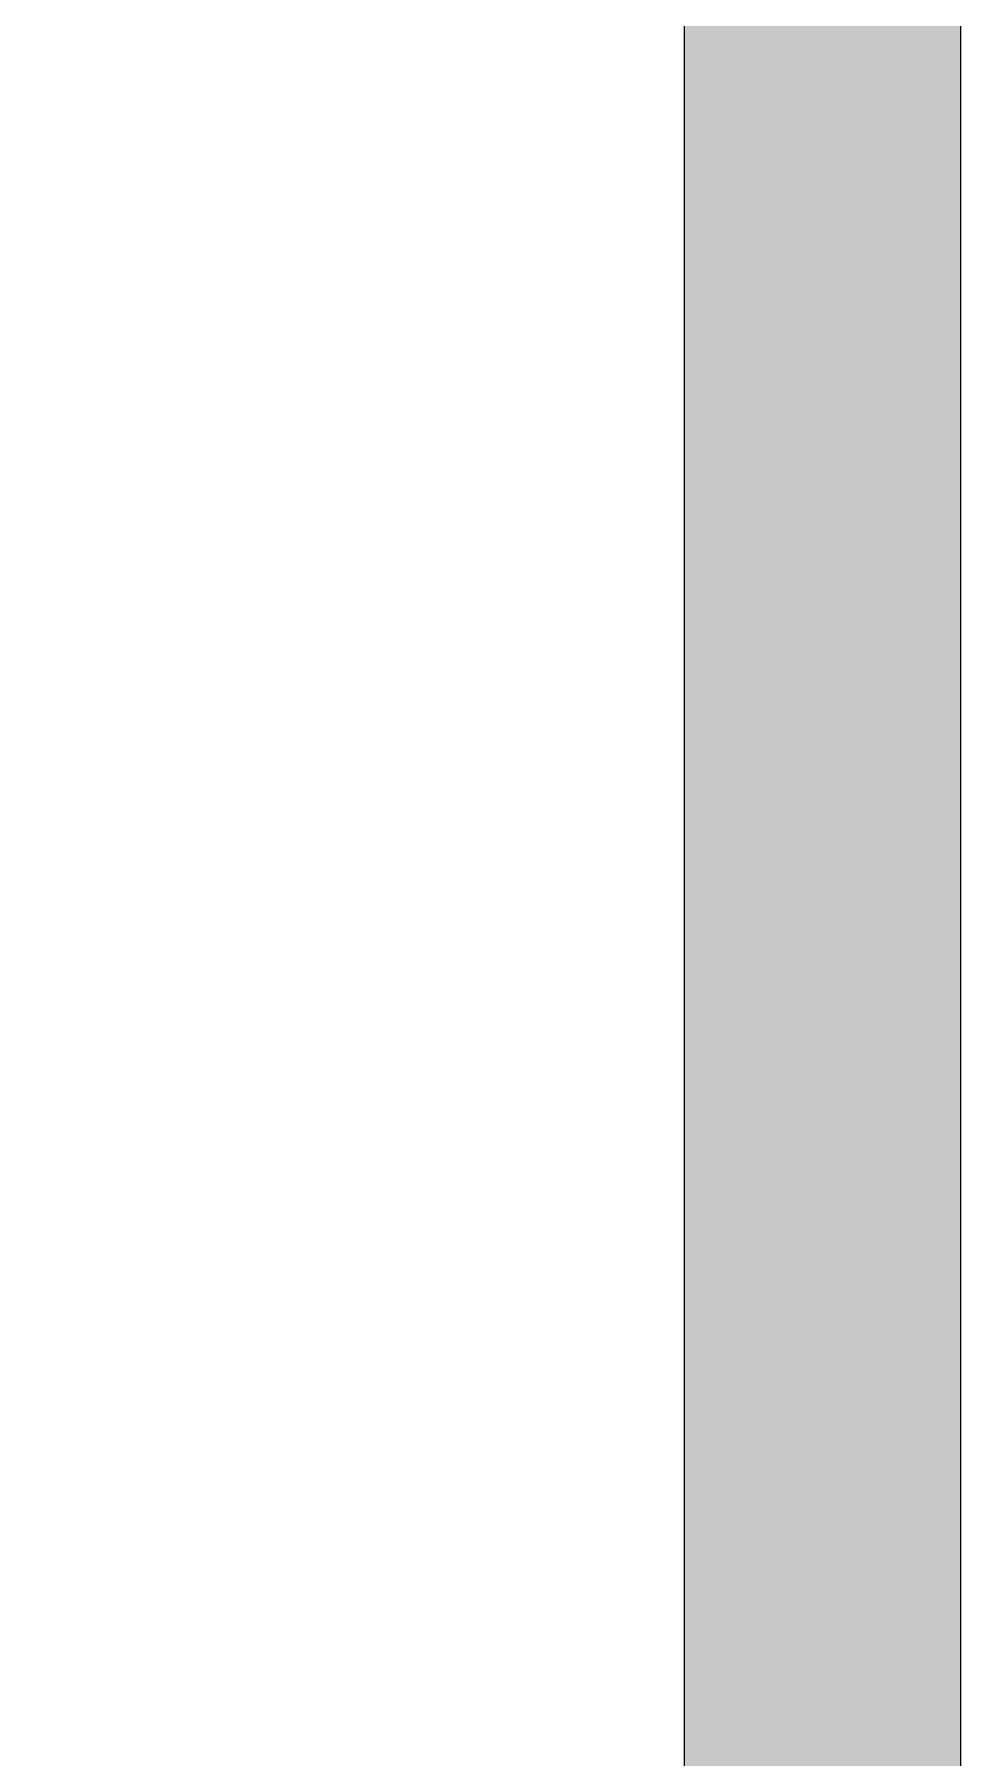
# Model space of a CAD drawing. Header units: millimetres. Extents: x 0 to 586, y 0 to 414.
# Drawn here: x 573.811 to 576.118, y 93.707 to 98 of the extents above; entities that cross this region are included whole.
import ezdxf

# ---------------------------------------------------------------- set-up
doc = ezdxf.new("R2010")
doc.units = ezdxf.units.MM

msp = doc.modelspace()

# ---------------------------------------------------------------- hatches: boundary and pattern name
h = msp.add_hatch(color=0)
h.dxf.hatch_style = 2
h.paths.add_polyline_path([(576.117861, 9.514417), (575.429944, 10.205861), (575.429944, 403.877639), (576.117861, 404.569083)])
h = msp.add_hatch(color=0)
h.dxf.hatch_style = 2
h.paths.add_polyline_path([(573.814222, 96.428278), (573.814222, 96.918639)])
h = msp.add_hatch(color=0)
h.dxf.hatch_style = 2
h.paths.add_polyline_path([(573.814222, 96.428278), (573.814222, 96.918639)])
h = msp.add_hatch(color=0)
h.dxf.hatch_style = 2
h.paths.add_polyline_path([(573.814222, 96.421222), (573.814222, 96.918639)])
h = msp.add_hatch(color=0)
h.dxf.hatch_style = 2
h.paths.add_polyline_path([(573.81775, 96.403583), (573.81775, 96.911583)])
h = msp.add_hatch(color=0)
h.dxf.hatch_style = 2
h.paths.add_polyline_path([(573.821278, 96.86925), (573.821278, 96.904528)])
h = msp.add_hatch(color=0)
h.dxf.hatch_style = 2
h.paths.add_polyline_path([(573.821278, 96.879833), (573.821278, 96.890417)])
h = msp.add_hatch(color=0)
h.dxf.hatch_style = 2
h.paths.add_polyline_path([(573.821278, 96.315389), (573.821278, 96.848083)])
h = msp.add_hatch(color=0)
h.dxf.hatch_style = 2
h.paths.add_polyline_path([(573.821278, 96.304806), (573.821278, 96.844556)])
h = msp.add_hatch(color=0)
h.dxf.hatch_style = 2
h.paths.add_polyline_path([(573.821278, 96.304806), (573.821278, 96.844556)])
h = msp.add_hatch(color=0)
h.dxf.hatch_style = 2
h.paths.add_polyline_path([(573.824806, 96.304806), (573.824806, 96.844556)])
h = msp.add_hatch(color=0)
h.dxf.hatch_style = 2
h.paths.add_polyline_path([(573.824806, 96.304806), (573.824806, 96.844556)])
h = msp.add_hatch(color=0)
h.dxf.hatch_style = 2
h.paths.add_polyline_path([(573.824806, 96.304806), (573.824806, 96.844556)])
h = msp.add_hatch(color=0)
h.dxf.hatch_style = 2
h.paths.add_polyline_path([(573.824806, 96.304806), (573.824806, 96.844556)])
h = msp.add_hatch(color=0)
h.dxf.hatch_style = 2
h.paths.add_polyline_path([(573.824806, 96.29775), (573.824806, 96.844556)])
h = msp.add_hatch(color=0)
h.dxf.hatch_style = 2
h.paths.add_polyline_path([(573.824806, 96.29775), (573.824806, 96.844556)])
h = msp.add_hatch(color=0)
h.dxf.hatch_style = 2
h.paths.add_polyline_path([(573.828333, 96.290694), (573.828333, 96.844556)])
h = msp.add_hatch(color=0)
h.dxf.hatch_style = 2
h.paths.add_polyline_path([(573.831861, 96.273056), (573.831861, 96.8375)])
h = msp.add_hatch(color=0)
h.dxf.hatch_style = 2
h.paths.add_polyline_path([(573.831861, 96.273056), (573.831861, 96.8375)])
h = msp.add_hatch(color=0)
h.dxf.hatch_style = 2
h.paths.add_polyline_path([(573.831861, 96.269528), (573.831861, 96.8375)])
h = msp.add_hatch(color=0)
h.dxf.hatch_style = 2
h.paths.add_polyline_path([(573.831861, 96.269528), (573.831861, 96.8375)])
h = msp.add_hatch(color=0)
h.dxf.hatch_style = 2
h.paths.add_polyline_path([(573.838917, 96.237778), (573.838917, 96.80575)])
h = msp.add_hatch(color=0)
h.dxf.hatch_style = 2
h.paths.add_polyline_path([(573.842444, 96.216611), (573.842444, 96.795167)])
h = msp.add_hatch(color=0)
h.dxf.hatch_style = 2
h.paths.add_polyline_path([(573.845972, 96.209556), (573.845972, 96.791639)])
h = msp.add_hatch(color=0)
h.dxf.hatch_style = 2
h.paths.add_polyline_path([(573.845972, 96.103722), (573.845972, 96.781056)])
h = msp.add_hatch(color=0)
h.dxf.hatch_style = 2
h.paths.add_polyline_path([(573.853028, 96.657583), (573.853028, 96.759889)])
h = msp.add_hatch(color=0)
h.dxf.hatch_style = 2
h.paths.add_polyline_path([(573.853028, 96.661111), (573.853028, 96.759889)])
h = msp.add_hatch(color=0)
h.dxf.hatch_style = 2
h.paths.add_polyline_path([(573.853028, 95.532222), (573.853028, 96.657583)])
h = msp.add_hatch(color=0)
h.dxf.hatch_style = 2
h.paths.add_polyline_path([(573.853028, 95.532222), (573.853028, 96.657583)])
h = msp.add_hatch(color=0)
h.dxf.hatch_style = 2
h.paths.add_polyline_path([(573.853028, 95.532222), (573.853028, 96.657583)])
h = msp.add_hatch(color=0)
h.dxf.hatch_style = 2
h.paths.add_polyline_path([(573.937694, 95.772111), (573.937694, 96.213083)])
h = msp.add_hatch(color=0)
h.dxf.hatch_style = 2
h.paths.add_polyline_path([(573.941222, 95.863833), (573.941222, 96.2025)])
h = msp.add_hatch(color=0)
h.dxf.hatch_style = 2
h.paths.add_polyline_path([(573.94475, 95.870889), (573.94475, 96.191917)])
h = msp.add_hatch(color=0)
h.dxf.hatch_style = 2
h.paths.add_polyline_path([(573.948278, 95.874417), (573.948278, 96.184861)])
h = msp.add_hatch(color=0)
h.dxf.hatch_style = 2
h.paths.add_polyline_path([(573.948278, 95.874417), (573.948278, 96.184861)])
h = msp.add_hatch(color=0)
h.dxf.hatch_style = 2
h.paths.add_polyline_path([(573.948278, 95.881472), (573.948278, 96.177806)])
h = msp.add_hatch(color=0)
h.dxf.hatch_style = 2
h.paths.add_polyline_path([(573.842444, 96.10725), (573.842444, 96.124889)])
h = msp.add_hatch(color=0)
h.dxf.hatch_style = 2
h.paths.add_polyline_path([(573.842444, 96.10725), (573.842444, 96.124889)])
h = msp.add_hatch(color=0)
h.dxf.hatch_style = 2
h.paths.add_polyline_path([(573.845972, 96.103722), (573.845972, 96.128417)])
h = msp.add_hatch(color=0)
h.dxf.hatch_style = 2
h.paths.add_polyline_path([(573.845972, 96.10725), (573.845972, 96.124889)])
h = msp.add_hatch(color=0)
h.dxf.hatch_style = 2
h.paths.add_polyline_path([(573.845972, 96.10725), (573.845972, 96.124889)])
h = msp.add_hatch(color=0)
h.dxf.hatch_style = 2
h.paths.add_polyline_path([(573.831861, 95.507528), (573.831861, 95.881472)])
h = msp.add_hatch(color=0)
h.dxf.hatch_style = 2
h.paths.add_polyline_path([(573.831861, 95.507528), (573.831861, 95.881472)])
h = msp.add_hatch(color=0)
h.dxf.hatch_style = 2
h.paths.add_polyline_path([(573.835389, 95.511056), (573.835389, 95.888528)])
h = msp.add_hatch(color=0)
h.dxf.hatch_style = 2
h.paths.add_polyline_path([(573.835389, 95.511056), (573.835389, 95.888528)])
h = msp.add_hatch(color=0)
h.dxf.hatch_style = 2
h.paths.add_polyline_path([(573.838917, 95.518111), (573.838917, 95.902639)])
h = msp.add_hatch(color=0)
h.dxf.hatch_style = 2
h.paths.add_polyline_path([(573.838917, 95.518111), (573.838917, 95.902639)])
h = msp.add_hatch(color=0)
h.dxf.hatch_style = 2
h.paths.add_polyline_path([(573.838917, 95.514583), (573.838917, 95.895583)])
h = msp.add_hatch(color=0)
h.dxf.hatch_style = 2
h.paths.add_polyline_path([(573.838917, 95.514583), (573.838917, 95.895583)])
h = msp.add_hatch(color=0)
h.dxf.hatch_style = 2
h.paths.add_polyline_path([(573.842444, 95.521639), (573.842444, 95.913222)])
h = msp.add_hatch(color=0)
h.dxf.hatch_style = 2
h.paths.add_polyline_path([(573.845972, 95.525167), (573.845972, 95.920278)])
h = msp.add_hatch(color=0)
h.dxf.hatch_style = 2
h.paths.add_polyline_path([(573.845972, 95.525167), (573.845972, 95.920278)])
h = msp.add_hatch(color=0)
h.dxf.hatch_style = 2
h.paths.add_polyline_path([(573.845972, 95.521639), (573.845972, 95.913222)])
h = msp.add_hatch(color=0)
h.dxf.hatch_style = 2
h.paths.add_polyline_path([(573.845972, 95.521639), (573.845972, 95.913222)])
h = msp.add_hatch(color=0)
h.dxf.hatch_style = 2
h.paths.add_polyline_path([(573.824806, 95.500472), (573.824806, 95.846194)])
h = msp.add_hatch(color=0)
h.dxf.hatch_style = 2
h.paths.add_polyline_path([(573.828333, 95.504), (573.828333, 95.856778)])
h = msp.add_hatch(color=0)
h.dxf.hatch_style = 2
h.paths.add_polyline_path([(573.831861, 95.507528), (573.831861, 95.877944)])
h = msp.add_hatch(color=0)
h.dxf.hatch_style = 2
h.paths.add_polyline_path([(573.937694, 95.772111), (573.937694, 95.839139)])
h = msp.add_hatch(color=0)
h.dxf.hatch_style = 2
h.paths.add_polyline_path([(573.824806, 95.496944), (573.824806, 95.803861)])
h = msp.add_hatch(color=0)
h.dxf.hatch_style = 2
h.paths.add_polyline_path([(573.824806, 95.496944), (573.824806, 95.793278)])
h = msp.add_hatch(color=0)
h.dxf.hatch_style = 2
h.paths.add_polyline_path([(573.94475, 95.78975), (573.94475, 95.807389)])
h = msp.add_hatch(color=0)
h.dxf.hatch_style = 2
h.paths.add_polyline_path([(573.814222, 95.486361), (573.814222, 95.758)])
h = msp.add_hatch(color=0)
h.dxf.hatch_style = 2
h.paths.add_polyline_path([(573.814222, 95.486361), (573.814222, 95.758)])
h = msp.add_hatch(color=0)
h.dxf.hatch_style = 2
h.paths.add_polyline_path([(573.814222, 95.482833), (573.814222, 95.754472)])
h = msp.add_hatch(color=0)
h.dxf.hatch_style = 2
h.paths.add_polyline_path([(573.814222, 95.482833), (573.814222, 95.754472)])
h = msp.add_hatch(color=0)
h.dxf.hatch_style = 2
h.paths.add_polyline_path([(573.81775, 95.489889), (573.81775, 95.765056)])
h = msp.add_hatch(color=0)
h.dxf.hatch_style = 2
h.paths.add_polyline_path([(573.81775, 95.489889), (573.81775, 95.765056)])
h = msp.add_hatch(color=0)
h.dxf.hatch_style = 2
h.paths.add_polyline_path([(573.821278, 95.496944), (573.821278, 95.782694)])
h = msp.add_hatch(color=0)
h.dxf.hatch_style = 2
h.paths.add_polyline_path([(573.821278, 95.496944), (573.821278, 95.782694)])
h = msp.add_hatch(color=0)
h.dxf.hatch_style = 2
h.paths.add_polyline_path([(573.821278, 95.493417), (573.821278, 95.779167)])
h = msp.add_hatch(color=0)
h.dxf.hatch_style = 2
h.paths.add_polyline_path([(573.810694, 95.479306), (573.810694, 95.747417)])

# ---------------------------------------------------------------- linework, layer by layer
at = {"color": 0, "lineweight": 0}
msp.add_lwpolyline([(576.117861, 9.514417), (575.429944, 10.205861), (575.429944, 403.877639), (576.117861, 404.569083)], close=True, dxfattribs=at)

doc.saveas('drawing.dxf')
